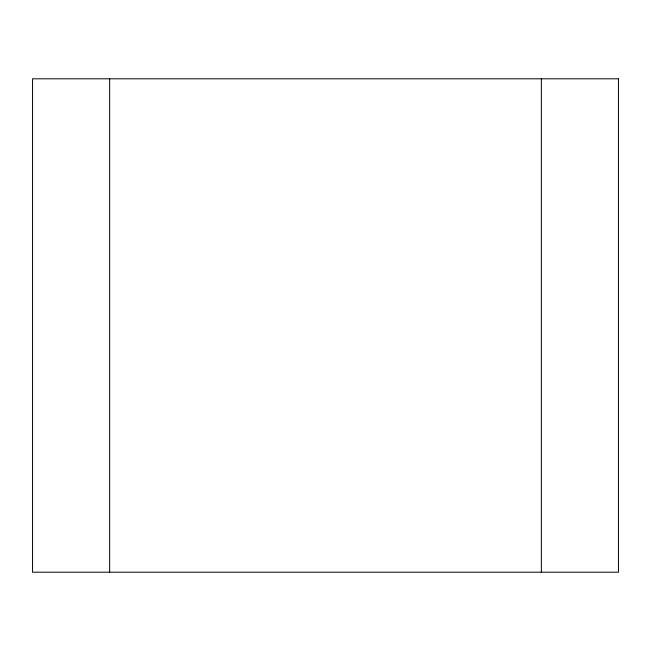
<?xml version="1.0" encoding="UTF-8"?>
<svg xmlns="http://www.w3.org/2000/svg" width="651" height="651" viewBox="0 0 651 651"><rect width="100%" height="100%" fill="white"/><g stroke="black" fill="none" stroke-linecap="round" stroke-linejoin="round"><path stroke-width="0.98" d="M541.355 78.804L541.355 572.196M109.645 78.804L109.645 572.196M618.45 78.804L32.55 78.804L32.55 572.196L618.45 572.196L618.45 78.804"/></g></svg>
